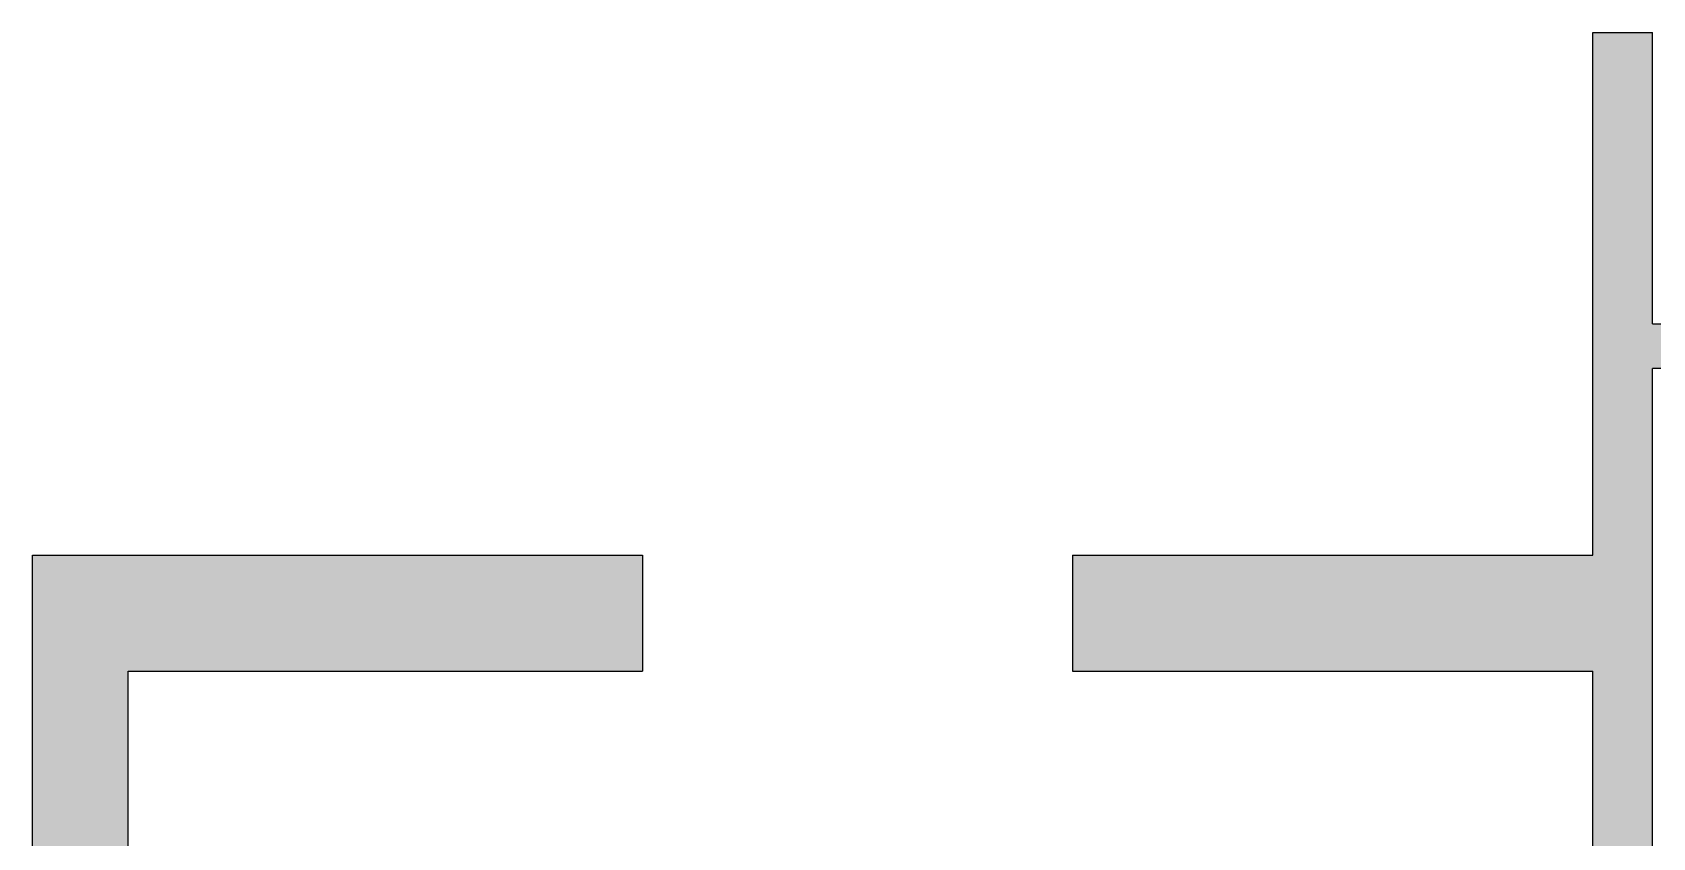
# Model space of a CAD drawing. Header units: inches. Extents: x 741154 to 810950, y 213785 to 295527.
# Drawn here: x 741154 to 757408, y 267262 to 275337 of the extents above; entities that cross this region are included whole.
import ezdxf

# ---------------------------------------------------------------- set-up
doc = ezdxf.new("R2010")
doc.units = ezdxf.units.IN
doc.header["$MEASUREMENT"] = 0

msp = doc.modelspace()

# ---------------------------------------------------------------- hatches: boundary and pattern name
h = msp.add_hatch(color=256)
h.dxf.hatch_style = 1
h.paths.add_polyline_path([(751588, 270093), (751588, 268931), (756808, 268931), (756808, 258173), (757408, 258173), (757408, 262164), (778927, 262164), (778927, 262612), (757408, 262612), (757408, 271968), (778859, 271968), (778859, 272416), (757408, 272416), (757408, 275337), (756808, 275337), (756808, 270093)])
h = msp.add_hatch(color=256)
h.dxf.hatch_style = 1
h.paths.add_polyline_path([(747274, 270093), (747274, 268931), (742116, 268931), (742116, 259082), (741154, 259082), (741154, 270093)])
h.paths.add_polyline_path([(741154, 246444), (742116, 246444), (742116, 238383), (748062, 238383), (748062, 237407), (741154, 237407)])

# ---------------------------------------------------------------- linework, layer by layer
for p, q in [((756808, 270093), (756808, 275337)), ((756808, 275337), (757408, 275337)), ((757408, 272416), (757408, 275337)), ((757408, 272416), (778859, 272416)), ((757408, 262612), (757408, 271968)), ((778859, 271968), (757408, 271968)), ((741154, 270093), (747274, 270093)), ((741154, 259082), (741154, 270093)), ((747274, 270093), (747274, 268931)), ((751588, 270093), (751588, 268931)), ((751588, 270093), (756808, 270093)), ((742116, 268931), (747274, 268931)), ((742116, 259082), (742116, 268931)), ((751588, 268931), (756808, 268931)), ((756808, 258173), (756808, 268931))]:
    msp.add_line(p, q)

doc.saveas('drawing.dxf')
